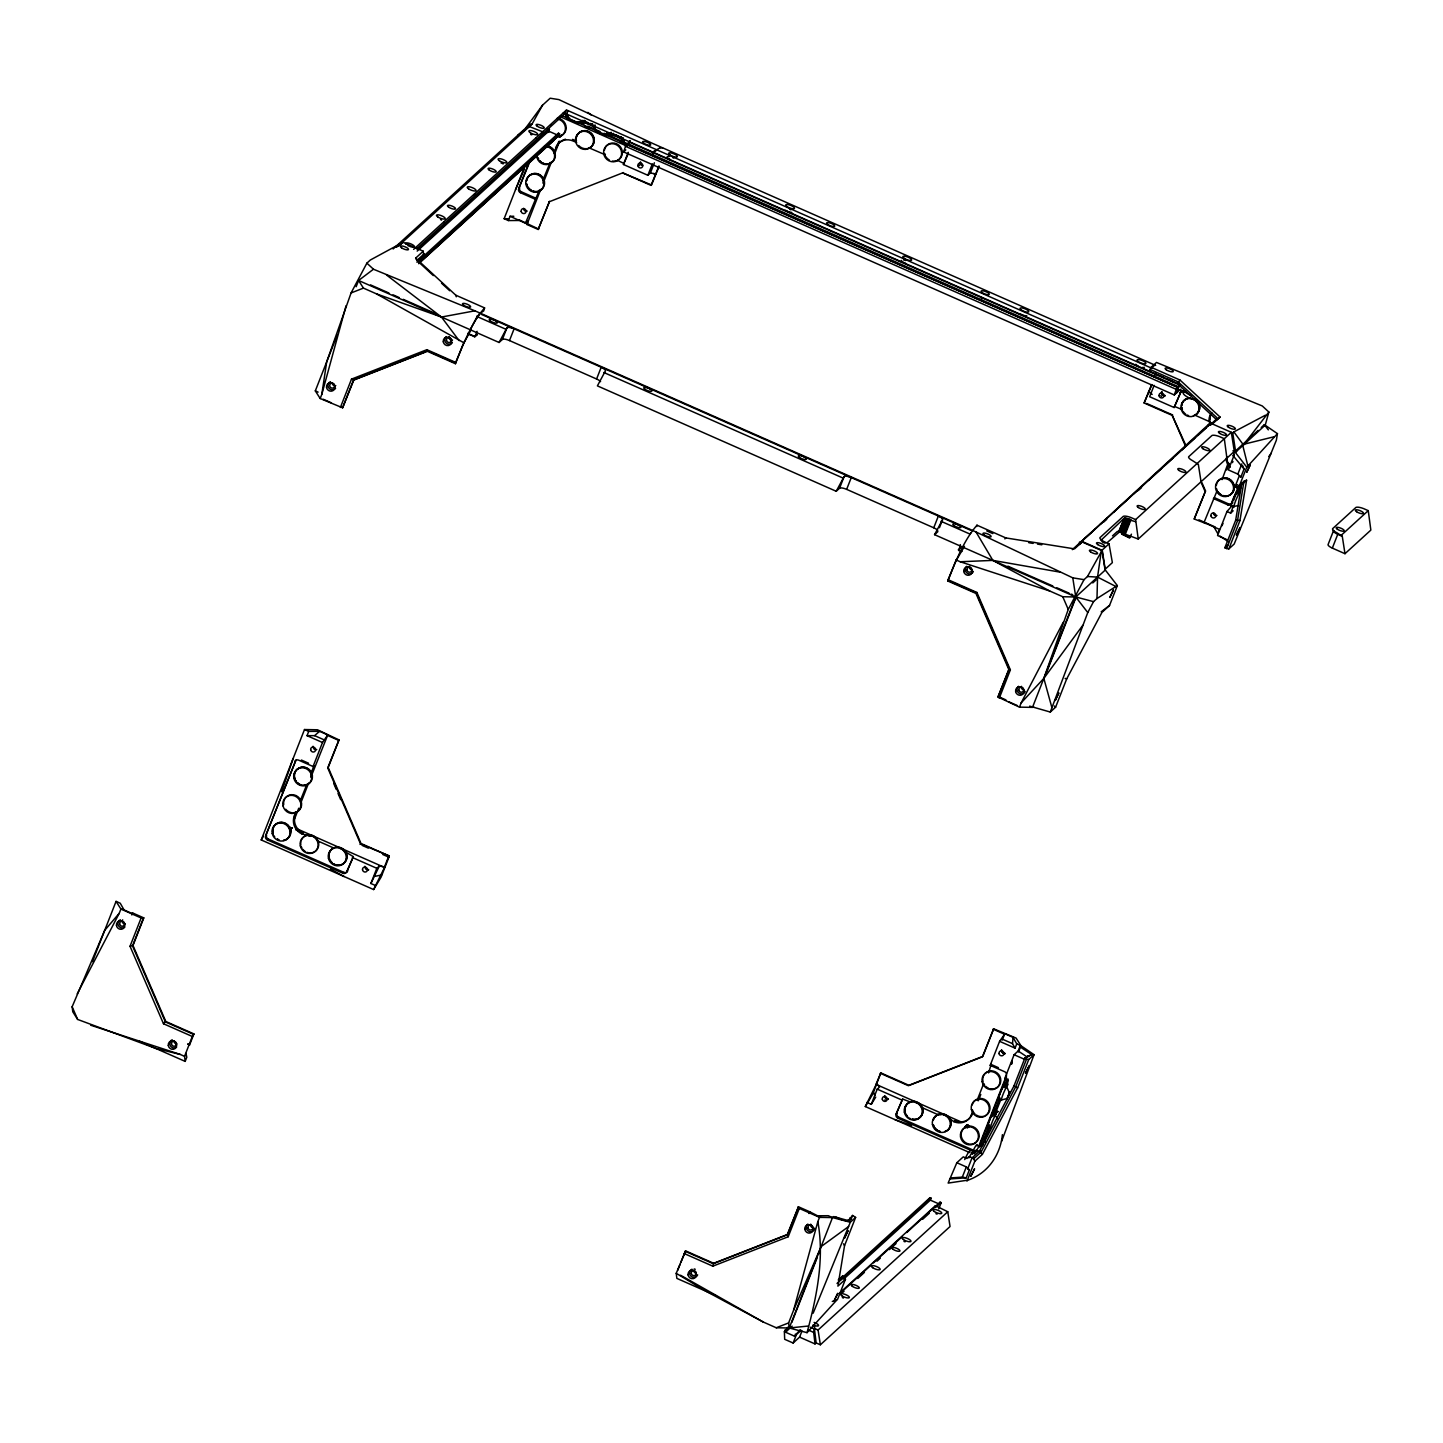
<?xml version="1.0" encoding="UTF-8"?>
<svg xmlns="http://www.w3.org/2000/svg" width="1443" height="1443" viewBox="0 0 1443 1443"><rect width="100%" height="100%" fill="white"/><g stroke="black" fill="none" stroke-linecap="round" stroke-linejoin="round"><path stroke-width="1.5" d="M1222.077 479.599L1228.426 462.355M300.631 801.478L299.982 798.917M310.804 771.32L311.327 774.729L311.147 773.701A6.981 6.602 47.6 0 1 311.111 777.308M1029.671 706.132L1050.288 712.048L1087.769 612.553L1093.541 601.641L1096.987 598.52L1097.546 577.092L1101.189 551.929L1102.344 550.883L1082.106 541.973L1079.003 544.642M1138.238 539.033L1135.623 519.588L1231.33 432.305L1234.306 451.425L1138.238 539.033L1119.371 532.016L1107.034 542.766M1342.279 536.309L1337.084 532.882A7.756 2.273 21.4 0 1 1332.574 528.697L1355.933 507.413A7.756 2.273 21.4 0 1 1363.671 508.639L1368.253 510.642L1370.85 530.104L1344.984 553.697L1332.34 548.106A6.205 1.804 21.4 0 1 1328.191 544.282L1333.603 530.483A6.205 1.804 21.4 0 0 1337.751 534.307L1342.279 536.309L1344.984 553.697M977.723 1100.504L978.679 1098.628M988.563 1072.907L991.161 1064.465L998.394 1067.658M989.988 1127.217L989.934 1127.759A9.307 1.263 -66.2 0 0 990.529 1128.065L989.988 1127.217L988.599 1130.717A13.943 1.912 -66.2 0 1 980.41 1146.175M1000.757 1100.161L1007.16 1098.52L1009.811 1091.954A6.981 0.956 -66.2 0 0 1006.961 1099.241L1007.16 1098.52M1001.352 1099.855L1001.316 1100.396A9.307 1.263 -66.2 0 1 1006.709 1086.597L1009.36 1092.892M788.455 1326.748L784.379 1331.709L784.685 1339.302L793.127 1343.018L799.584 1337.12L815.042 1343.938L813.654 1332.394L814.393 1328.39L818.073 1330.013L820.364 1344.786L816.143 1342.928L814.393 1328.39M1013.058 1037.373L1016.738 1043.866L1015.06 1048.141L1012.517 1043.65L1013.058 1037.373L1004.887 1033.765L1002.091 1040.15M554.256 153.355L554.238 151.335A9.307 8.802 47.6 0 0 546.32 145.959M1238.509 505.519L1233.314 506.565A9.307 1.263 -66.2 0 0 1233.368 507.016M809 1213.545L809.703 1211.759L798.466 1206.799L787.644 1234.396L713.708 1263.292L685.605 1250.883L676.226 1273.321L706.349 1291.413L763.185 1321.986L776.244 1327.758L789.231 1327.993L807.034 1332.665C816.648 1297.004 824.62 1258.639 817.838 1221.626L819.516 1217.351L832.503 1217.585L850.306 1222.257L855.627 1217.405L852.579 1215.439L848.917 1219.912M973.628 1158.007L968.794 1156.781L966.918 1158.476L963.275 1156.853L956.835 1162.733L948.123 1183.098L968.163 1180.103C987.932 1173.177 1000.396 1155.013 1002.398 1134.685M425.775 351.695L353.896 379.78L342.622 407.81L320.184 398.521L321.843 394.246L326.677 361.904L351.082 292.947L366.883 263.149L370.31 260.029L403.012 242.28L423.25 251.208L423.647 255.429L417.73 260.822M517.839 135.245L529.328 126.551L542.586 131.764L540.836 137.283M342.622 407.81L353.445 380.212L427.381 351.316L455.465 363.726L455.681 362.409C463.618 343.687 471.284 323.196 484.595 307.9L455.772 295.184L415.656 258.117L423.25 251.208M388.907 857.214L389.105 855.897L361.021 843.506L328.192 767.496L338.997 739.898L317.478 729.779L304.491 729.545L261.219 839.952L373.611 889.555L381.114 877.073L388.907 857.214L382.72 854.472M484.595 307.9L483.694 310.93L479.274 313.853L477.471 317.658M542.568 131.764L541.865 134.632M1033.585 706.367L1032.485 707.377L1019.498 707.142L997.979 697.023L1008.783 669.426L975.955 593.416L947.853 581.024L948.069 579.707C956.006 560.984 963.671 540.494 976.983 525.198L1005.807 537.914L1074.53 548.881L1082.106 541.973M855.627 1217.405L844.534 1245.724L837.896 1286.128L845.472 1279.22L842.64 1275.937L838.203 1279.977M1001.604 1141.359L1034.054 1054.689L1020.959 1045.724L1016.088 1038.076L993.65 1028.805L982.827 1056.402L908.892 1085.298L880.807 1072.889L872.799 1094.065L865.295 1106.547L969.606 1152.56M976.767 526.497L976.983 525.198M935.154 1207.502L935.443 1205.681L947.762 1211.741L950.053 1226.514L820.364 1344.786M1261.218 427.525L1264.339 424.675L1277.452 433.64L1276.352 440.259L1234.18 544.047L1228.859 548.899L1226.64 548.556L1224.873 547.781L1235.695 520.165L1241.485 484.938M1228.859 548.899L1239.952 520.58L1246.59 480.176L1243.974 481.313L1237.463 520.941L1226.64 548.556M684.018 1253.462L712.842 1266.178L713.708 1263.292M538.203 229.473L549.476 201.461L538.203 229.473L526.966 224.513L527.994 220.833L525.486 223.106L539.429 189.953M559.686 134.614L559.884 136.959L562.139 134.921M321.843 394.246L346.049 305.772M808.134 1326.045L789.231 1327.993L788.618 1322.924L793.632 1310.1L817.838 1221.626M1151.153 367.298L1179.977 380.032L1220.093 417.081L1216.792 419.931L1177.452 383.567L1149.35 371.176L1151.153 367.298L1156.474 362.446L1262.3 405.97L1268.866 412.049L1265.258 425.09L1235.713 452.056L1232.899 450.811M983.332 1143.523L983.152 1144.119A9.307 1.263 -66.2 0 0 982.449 1145.598M623.592 151.912L626.406 144.047L1177.091 387.067L1174.295 394.949L623.592 151.912L625.811 149.892M281.656 791.792L293.127 758.531M1101.189 551.929L1087.481 576.515L1084.036 579.653L1068.253 609.433L1043.83 678.39L1021.175 702.867L1019.498 707.142M1011.038 1064.032L1012.319 1061.2M1221.968 525.793L1222.979 523.448M139.484 1041.251L185.173 1061.399L184.542 1056.348L180.177 1054.418L155.664 1048.376L77.633 1019.443L72.781 1011.796L72.15 1006.745L104.69 930.374L119.228 913.311L120.905 909.036L116.053 901.388L92.424 961.687M320.184 398.521L315.314 390.891L337.319 334.758M356.132 286.742L358.586 280.483L373.466 269.228L474.909 310.822L976.009 531.962L1072.78 577.849L1084.036 579.653M132.576 912.932L131.872 914.718L132.576 912.932L143.813 917.892L132.99 945.508L130.032 946.283L163.492 1023.754L192.316 1036.471L193.921 1033.909L165.819 1021.5L132.99 945.508M340.404 407.449L351.497 379.13L426.857 349.693L455.681 362.409M130.032 946.283L141.125 917.964L143.813 917.892M143.344 918.325L132.54 945.923L165.368 1021.915L193.47 1034.324M519.246 220.49L508.369 220.563L504.148 218.705L525.324 164.664M534.902 199.08L520.436 192.695A3.102 2.94 47.6 0 1 518.704 188.708L529.22 161.887M342.983 849.62A6.981 6.602 47.6 0 1 344.697 851.424L353.337 856.637L346.807 871.734A3.102 2.94 47.6 0 1 342.911 873.249L267.352 839.898A3.102 2.94 47.7 0 1 265.62 835.894L295.671 760.768A3.102 2.94 47.6 0 1 296.212 759.902M518.704 188.708L530.988 158.946M265.62 835.894L295.671 760.768M508.369 220.563L510.046 216.288L513.816 216.27M322.492 742.496L307.034 735.677L308.712 731.403L319.588 731.33L327.759 734.938L322.492 742.496L313.077 766.522L298.611 760.136A3.102 2.94 47.6 0 0 294.715 761.651M184.542 1056.348L192.316 1036.471M546.699 132.882L548.322 128.734L549.458 129.239L548.701 131.169L417.171 251.1M189.592 1044.948L187.788 1044.137L189.592 1044.948L193.921 1033.909M185.173 1061.399L186.796 1057.25L185.985 1053.39M477.092 331.331L475.018 336.616L468.434 334.271M416.54 248.917L564.736 113.781L566.486 109.957L1152.001 368.344M418.65 263.708L553.517 140.729L559.559 133.694L558.441 133.207L557.683 135.137L548.701 131.169M1151.063 371.969L566.702 114.087L568.055 110.642M565.494 139.195A13.943 13.203 47.6 0 0 556.673 146.861L554.365 151.136M595.562 127.922A9.307 2.724 21.4 0 0 586.922 123.034A9.307 2.724 21.4 0 0 579.022 122.402L578.571 123.34L567.045 118.254L566.305 113.763L564.736 113.781M310.209 835.84L302.074 834.018A13.943 13.203 47.6 0 1 294.3 816.016L296.086 811.922M306.89 784.325L300.487 800.216L299.837 799.043M294.769 778.877A9.307 8.802 47.6 0 1 310.642 771.446L311.309 772.618L314.033 765.638L313.077 766.522M556.673 146.861L558.82 141.414M293.939 818.668L295.364 815.042A13.943 13.203 47.6 0 0 303.138 833.044L302.074 834.018M526.966 224.513L540.764 189.304M543.217 183.027L551.406 162.139M554.689 153.77L559.595 141.234M293.849 820.742L298.755 808.206M301.208 801.929L308.586 783.116M311.039 776.857L327.759 734.938M578.571 123.34L584.253 120.328A5.177 1.515 21.4 0 0 585.209 121.573M389.105 855.897L360.552 843.921L327.723 767.929L338.997 739.898M502.398 339.43L506.998 327.705A6.205 1.804 21.4 0 1 514.087 328.842L509.487 340.566A6.205 1.804 21.4 0 0 502.398 339.43L499.062 342.478L470.274 329.762L477.651 315.494M624.116 140.981A9.307 2.724 21.4 0 0 615.8 135.696A9.307 2.724 21.4 0 0 607.124 134.812C602.507 135.66 593.542 131.836 593.668 125M606.673 135.732L610.227 133.135A6.981 2.038 21.4 0 1 611.381 132.377M621.771 137.41L623.556 142.947A9.307 2.724 21.4 0 0 617.893 137.193A9.307 2.724 21.4 0 0 606.908 135.353M626.406 144.047L625.649 145.977L630.158 140.602L628.932 143.723M627.434 145.761L629.058 141.612M654.382 162.788L650.378 173.016L647.871 175.288L623.43 164.502L628.21 152.327M346.807 871.734L353.337 856.637M623.43 164.502L628.372 153.481M652.452 155.086L653.913 151.371L659.848 147.907M647.871 175.288L652.344 163.907M375.234 885.407L370.887 883.495L376.821 868.307L379.329 866.034L384.794 866.936L373.611 889.555M370.887 883.495L379.329 866.034M658.874 166.919L651.514 184.975L622.943 172.998L651.046 185.389L658.982 165.909M297.222 828.931L384.325 867.369L388.654 856.33M600.577 381.637A6.205 1.804 21.4 0 0 596.59 379.004L601.19 367.28A6.205 1.804 21.4 0 1 605.32 371.104L597.402 385.876L836.219 491.269L839.555 488.239L844.155 476.497A6.205 1.804 21.4 0 1 851.244 477.633L846.644 489.357A6.205 1.804 21.4 0 0 839.555 488.239M937.734 530.429A6.205 1.804 21.4 0 0 933.747 527.795L938.347 516.071A6.205 1.804 21.4 0 1 942.477 519.895L939.429 527.723M960.335 544.606L958.892 550.703M677.669 1270.381L680.032 1264.357M685.605 1250.883L680.825 1262.354M947.853 581.024L955.338 561.958L964.465 546.356M798.466 1206.799L787.175 1234.829L713.239 1263.707L685.154 1251.315M948.322 580.591L976.424 593.001L1009.252 668.993L997.979 697.023M712.842 1266.178L788.203 1236.741L799.296 1208.422L797.997 1207.214M999.259 698.214L1010.371 669.895L976.893 592.442L948.069 579.707M1235.713 452.056L1232.737 432.936L1211.092 423.376L1208.675 424.332L1078.661 543.993L1080.176 543.524M865.295 1106.547L876.478 1083.927L879.725 1086.868L877.218 1089.14L871.283 1104.328L866.918 1102.398M961.074 1121.896L876.009 1084.36L880.807 1072.889M1155.572 372.763L1155.158 373.791L1163.365 377.399M1185.533 446.212L1172.221 415.386L1144.119 402.994L1151.261 385.515M1154.256 376.551L1155.717 372.817M1151.947 384.523L1144.119 402.994M1154.129 385.353L1149.656 396.735L1174.115 407.521L1180.645 392.442A3.102 2.94 47.7 0 1 1180.879 391.973M801.208 1330.32L794.48 1336.164L785.497 1332.196L789.574 1327.235M789.231 1327.993L832.503 1217.585L833.621 1216.557L849.224 1220.868L851.37 1218.902L849.62 1218.126M1032.485 707.377L1075.756 596.969L1105.302 570.003L1102.344 550.883M791.864 1322.311L816.918 1258.368M818.542 1254.256L820.147 1250.125M1046.896 671.626L1074.368 601.497M794.48 1336.164L800.234 1329.688M793.127 1343.018L796.374 1334.739L795.237 1334.234M799.584 1337.12L802.019 1330.915M1118.487 532.323L1124.115 518.38L1135.533 521.663M1118.704 532.178L1124.422 518.271M1119.371 532.016L1124.782 518.199M1177.452 383.567L1179.977 380.032M1119.822 531.98L1125.233 518.181M1120.327 531.998L1125.738 518.199M851.027 1219.371L852.579 1215.439M813.149 1313.202L850.306 1222.257M1120.886 532.052L1126.298 518.253M1121.482 532.16L1126.893 518.344M1176.334 388.997L1179.743 384.632L1176.514 392.929L1174.295 394.949M1122.131 532.287L1127.542 518.488M1122.798 532.467L1128.21 518.65M1123.502 532.665L1128.913 518.867M973.412 1151.496L897.835 1118.145A3.102 2.94 47.7 0 1 896.103 1114.14L902.633 1099.043L910.497 1102.073M1050.288 712.048L1055.609 707.196L1066.702 678.877L1101.965 612.373L1109.541 605.465L1117.333 585.587L1105.302 570.003M1124.205 532.9L1129.616 519.101M896.103 1114.14L902.633 1099.043M1124.891 533.17L1130.302 519.372M1174.115 407.521L1180.645 392.442M1125.594 533.459L1130.987 519.66M1181.059 389.285A3.102 0.902 21.4 0 0 1180.32 389.448L1176.514 392.929L1177.921 389.339L1185.01 392.46L1185.93 391.414M1130.067 537.698L1121.644 533.964L1129.292 537.896L1131.456 534.181M841.197 1279.616L842.64 1275.937M845.472 1279.22L837.68 1299.079L807.034 1332.665M1207.989 426.064L1208.675 424.332M880.338 1073.303L908.441 1085.713L982.376 1056.835L993.65 1028.805M1205.933 523.538L1194.227 518.993L1205.518 490.981L1201.965 482.756M1205.518 490.981L1194.227 518.993M843.758 1279.057L930.338 1200.125L931.096 1198.177L929.977 1197.69L929.22 1199.62L844.299 1277.055M1006.565 1074.187A3.102 2.94 47.6 0 0 1004.671 1071.734L990.187 1065.349L999.602 1041.323L1004.887 1033.765M949.169 1118.289L953.913 1121.68A13.943 13.203 47.6 0 0 971.41 1114.844L972.816 1111.417M1217.116 490.674L1204.003 522.546L1219.461 529.365L1217.784 533.639L1214.104 527.146M978.336 1100.756L980.789 1094.479M1226.64 469.931L1229.093 463.654M938.78 1208.855L941.215 1202.65L940.078 1202.145L939.321 1204.093L930.338 1200.125M1246.59 480.176L1239.014 487.103L1234.811 487.265L1239.14 476.226L1240.908 477.002L1244.046 468.975L1233.152 455.772L1234.775 451.641L1246.788 467.225L1233.549 500.45M950.901 1177.903L962.319 1177.145L966.323 1166.918L956.835 1162.733M1240.908 477.002L1237.841 474.098L1241.846 463.87M949.747 1178.949L966.251 1177.831L969.389 1169.822L967.64 1169.046L971.969 1158.007L979.346 1151.261L1013.942 1086.02L1024.764 1058.404L1031.619 1054.526L1019.84 1046.734L1018.163 1051.009L1014.104 1054.725L1004.689 1078.733L1008.35 1080.356L1006.168 1087.571M1232.196 505.591L1226.983 511.507L1217.567 535.533L1227.055 539.718M978.913 1145.85L1006.384 1075.738A3.102 2.94 47.6 0 0 1006.547 1075.233M979.057 1147.041L1006.547 1076.911M1213.419 498.52L1227.885 504.906A3.102 2.94 47.6 0 0 1231.781 503.391L1238.238 486.886M967.008 1181.15L974.801 1161.272L982.376 1154.364L1017.64 1087.86L1028.733 1059.541L1034.054 1054.689M983.91 1139.23L989.573 1124.782M992.802 1116.539L1000.071 1097.979M1004.112 1087.661L1007.34 1079.418M1236.651 494.3L1239.88 486.038M984.234 1139.429L989.14 1126.911M994.858 1112.282L998.953 1101.857M1005.5 1085.154L1007.954 1078.877M1018.524 1051.929L1020.959 1045.724L1016.738 1043.866M1238.148 491.486L1239.79 487.319M997.708 1118.758L994.786 1114.934L1000.793 1099.602M1226.983 511.507L1230.645 513.131L1233.368 506.15M1238.761 494.083L1241.196 486.165M1027.723 1055.717L1027.019 1057.503L1023.592 1058.909L1014.104 1054.725M1028.733 1059.541L1026.514 1059.18L1015.71 1086.795L981.114 1152.037L973.718 1158.783L971.969 1158.007M1332.34 548.106L1337.751 534.307M526.479 180.808A9.307 8.802 47.6 0 1 543.416 178.878L550.216 162.392M978.534 1098.772L977.596 1099.061L983.603 1083.801M1232.448 462.626L1232.989 461.417M515.512 189.718L524.386 169.228M793.632 1310.1L821.157 1246.554L848.628 1226.532M1074.566 601.01L1075.684 598.773M1012.21 1062.95L1011.651 1064.122M499.062 342.478L506.998 327.705M836.219 491.269L844.155 476.497M1093.541 601.641L1075.756 596.969L934.559 534.668L942.477 519.895M969.353 1157.015L968.938 1157.827A9.307 1.263 -66.2 0 1 972.654 1154.021M980.951 1151.261L975.757 1150.865A9.307 1.263 -66.2 0 0 974.368 1153.841M77.182 993.902L119.228 913.311M1021.175 702.867L1063.22 622.276M1005.609 1087.319L1006.15 1086.345A9.307 1.263 -66.2 0 1 1007.809 1083.946M994.786 1114.934L995.345 1113.96A9.307 1.263 -66.2 0 1 997.78 1111.958M995.363 1115.168L995.904 1114.194M984.938 1142.044L984.523 1141.557A9.307 1.263 -66.2 0 1 985.154 1140.529M399.639 244.823L531.98 124.134L542.568 105.159L550.18 98.214L558.892 99.603L652.507 143.362L1155.663 365.422M261.219 839.952L263.366 836.381M871.283 1104.328L875.721 1097.095M1082.737 625.378L1043.83 678.39L1051.947 707.773M1268.74 456.637L1271.319 453.102M542.568 105.159L525.595 128.174L531.98 124.134M1268.866 412.049L1243.469 444.967L1233.873 431.89L1232.737 432.936M1246.788 467.225L1277.452 433.64M283.531 840.439A9.307 8.802 47.6 0 0 290.368 829.671L290.512 829.509A9.307 8.802 47.6 0 0 279.112 822.546A9.307 8.802 47.6 0 0 273.286 833.946M1210.424 422.059L1194.894 415.169M360.083 844.48L360.552 843.921M1004.869 538.906L1005.807 537.914M976.893 592.442L976.424 593.001M968.037 1126.298C969.642 1128.137 967.964 1127.308 967.171 1124.584L965.078 1127.434L969.462 1126.063M163.492 1023.754L165.819 1021.5M290.061 829.292C294.931 826.334 287.337 831.168 290.35 827.2M972.095 1153.787L976.19 1150.035M562.048 134.957L559.884 136.959M520.436 192.695L521.392 191.829L535.876 198.214M273.142 834.09A9.307 8.802 47.6 0 1 289.015 826.659L289.322 826.821M318.47 842.063L316.594 839.05A6.981 6.602 47.6 0 0 313.816 836.597M346.248 853.516L346.573 854.436A9.307 8.802 47.6 0 1 341.269 864.826M342.911 873.249L343.885 872.384A3.102 2.94 47.6 0 0 347.763 870.851M1227.885 504.906L1228.841 504.04A3.102 2.94 47.6 0 0 1232.737 502.525L1231.781 503.391M912.084 1119.263A9.307 8.802 47.6 0 0 922.654 1109.054L920.183 1104.995M953.913 1121.68L954.977 1120.706A13.943 13.203 47.6 0 0 972.492 1113.852L971.41 1114.844M965.746 1127.596L967.459 1126.027M966.918 1127.795L968.181 1126.658M967.55 1127.777L968.65 1126.767M393.127 248.972L530.266 123.918M413.618 249.368L566.089 110.335M417.929 249.17L549.458 129.239M433.333 275.595L416.937 260.443L424.332 253.697M416.937 262.247L558.441 133.207M419.715 261.237L559.559 133.694M418.957 263.167L558.802 135.624M605.393 154.852L589.339 147.962M353.896 379.78L351.497 379.13M624.386 163.636L617.442 160.353M662.571 147.817L659.794 147.889M474.224 336.814L477.236 334.596L475.018 336.616L467.712 333.387M455.465 363.726L462.95 344.661L470.977 330.068L358.586 280.483L363.438 288.113L376.515 293.885L441.468 317.045L474.909 310.822M267.352 839.898L268.308 839.032L343.885 872.384M294.3 816.016L295.364 815.042M289.556 828.571L291.522 827.957M289.809 828.967L291.071 827.831M292.424 827.759L290.277 829.491M934.559 534.668L937.896 531.619M1152.975 366.756L1155.121 364.79M970.742 533.098L969.768 533.982L940.98 521.284M960.497 547.853L958.278 549.873L961.922 551.497M1177.091 387.067L626.1 144.318M1172.221 415.386L1185.1 443.722M1175.071 406.655L1182.304 409.65M1072.293 549.657L1095.255 528.878M1100.215 524.332L1106.853 518.29M1113.491 512.247L1128.408 498.629M1133.386 494.101L1140.006 488.059M1148.303 480.483L1161.561 468.398M1164.88 465.368L1173.177 457.81M1181.456 450.252L1194.732 438.149M1198.051 435.137L1206.33 427.579M1079.346 542.261L1081.781 541.323L1211.092 423.376M1103.372 522.348L1106.691 519.336M1138.202 490.602L1141.521 487.572M1212.354 423.989L1220.093 417.081M1123.899 518.524L1100.937 540.331M1112.499 535.876L1117.495 531.331M1102.001 550.252L1109.018 543.849L1112.373 562.626L1104.977 569.372L1102.001 550.252L1081.781 541.323M1236.326 450.216L1258.116 430.357M1092.766 582.954L1096.067 579.942M1233.152 455.772L1234.306 454.743L1228.354 469.913L1237.841 474.098M1009.252 668.993L1010.371 669.895M1096.987 598.52L1117.333 585.587M1234.811 487.265L1237.769 484.577M1236.579 488.041L1243.974 481.313M1101.189 611.814L1109.541 605.465M1230.645 513.131L1233.17 510.804M1224.873 547.781L1227.831 545.075M1341.647 534.902L1368.253 510.642M909.739 1102.181L908.603 1102.777A9.307 8.802 47.6 0 0 905.194 1112.679M897.835 1118.145L898.791 1117.261L974.368 1150.612A3.102 2.94 47.6 0 0 974.873 1150.793M809.703 1211.759L820.814 1217.441M787.644 1234.396L788.203 1236.741M990.187 1065.349L991.161 1064.465M941.016 1114.645L937.824 1114.591L922.239 1107.701M1019.84 1046.734L1020.959 1045.724M1023.592 1058.909L1031.619 1054.526M840.06 1279.67L929.977 1197.69M837.012 1283.458L844.389 1276.712M784.379 1331.709L787.698 1328.678M842.856 1278.66L931.096 1198.177M785.497 1332.196L792.153 1326.135M838.978 1293.649L935.443 1205.681M840.187 1293.253L870.165 1265.926M873.484 1262.878L901.803 1237.066M906.781 1232.52L940.078 1202.145M840.764 1294.263L844.047 1291.251M857.755 1278.48L864.411 1272.401M877.037 1261.182L880.338 1258.17M889.375 1249.638L896.049 1243.559M922.672 1219.263L929.346 1213.202M936.002 1207.124L941.215 1202.65M818.073 1330.013L947.762 1211.741M815.042 1343.938L816.143 1342.928M290.368 829.671L289.177 826.947M307.034 735.677L314.574 735.641L319.588 731.33M398.575 245.977L401.875 243.326M332.106 862.95A9.307 8.802 47.6 0 1 333.658 847.979L333.856 847.835M396.356 247.312L403.012 242.28M543.416 178.878L543.47 180.97L543.199 179.762A6.981 6.602 47.6 0 1 543.326 183.387M1233.873 431.89L1265.439 415.187M589.195 148.088L590.476 147.366M617.297 160.498L618.56 159.776M937.968 1114.447L936.705 1115.168A9.307 8.802 47.6 0 0 933.134 1120.255M964.79 1127.578L968.217 1124.746L966.07 1125.594M845.49 1221.319L851.37 1218.902M654.058 151.425L657.449 150.09M549.007 201.876L623.412 172.565M351.082 292.947L363.438 288.113M1212.499 424.008L1210.064 424.945L1217.459 418.217L1178.119 381.854L1150.017 369.444M964.988 1126.568L967.73 1126.37M776.244 1327.758L788.618 1322.924M567.261 117.695L567.568 117.586A9.307 2.724 21.4 0 0 567.947 117.226M594.408 126.154L594.787 126.028A6.981 2.038 21.4 0 0 595.039 124.964M622.528 138.564L622.889 138.42A6.981 2.038 21.4 0 0 623.268 137.788M623.484 142.514L623.773 142.388A9.307 2.724 21.4 0 0 624.17 142.027M567.045 118.254L567.352 118.146A9.307 2.724 21.4 0 0 563.131 113.095M832.286 1301.46L836.543 1300.125M532.882 191.197A9.307 8.802 47.6 0 0 537.698 191.522L538.744 191.107M988.419 1071.428L989.483 1071.031M1221.932 478.391L1223.393 477.922M305.303 785.1L306.637 784.758M306.493 784.902L305.158 785.245A9.307 8.802 47.6 0 1 303.553 785.353M294.498 812.716L295.815 812.373M294.354 812.842L295.671 812.499M1274.007 436.778L1242.531 444.57L1247.942 466.179M375.306 876.262L381.637 874.963M1239.952 520.58L1235.695 520.165M621.284 136.688L620.887 136.724A5.177 1.515 21.4 0 1 618.758 136.472M955.861 559.848L960.226 561.76L992.856 560.389L1059.721 572.077M817.405 1215.782L828.3 1215.709L832.503 1217.585M504.148 218.705L508.477 218.777M976.009 531.962L992.856 560.389L1049.692 590.981L1062.77 596.735L1075.756 596.969L1087.769 612.553M1087.481 576.515L1097.546 577.092L1116.179 586.634M1028.787 542.712L1033.134 543.416M1037.481 544.101L1041.828 544.805M650.378 173.016L655.844 173.936M962.319 1177.145L966.251 1177.831M1065.114 678.408L1066.702 678.877M960.226 561.76L1049.692 590.981M90.693 1025.215L180.177 1054.418M894.804 1119.552L911.561 1125.54M614.646 134.614L620.779 137.319M585.335 126.479L589.429 128.283M620.075 141.811L628.318 145.292M1135.623 519.588L1131.041 517.586A7.756 2.273 21.4 0 0 1123.303 516.341L1099.945 537.644A7.756 2.273 21.4 0 0 1101.64 540.133L1102.254 540.566A7.756 2.273 21.4 0 0 1104.472 541.81L1109.018 543.849M1167.459 379.22L1173.61 381.926M628.769 141.883L1179.454 384.902M565.602 116.324L569.66 118.11M577.723 121.663L583.802 124.351M587.842 126.136L599.981 131.493M604.004 133.261L626.262 143.091M628.012 143.813L1178.697 386.85M562.193 115.656L627.543 144.498M559.866 116.54L627.272 146.284M625.342 146.248L1176.045 389.267M653.553 173.557L655.375 174.35M1148.448 391.955L1150.269 392.749M576.695 142.586L573.124 140.999A13.943 13.203 47.6 0 0 555.609 147.835M1146.59 403.463L1172.672 414.971M1214.375 497.655L1228.841 504.04M519.155 219.823L538.654 229.058M1198.935 519.823L1215.114 526.966M510.046 216.288L527.416 224.098M986.796 530.934L992.82 533.585M481.421 314.376L970.237 530.086M476.677 316.378L505.483 329.094M603.823 372.492L842.64 477.886M509.487 340.566L596.59 379.004M846.644 489.357L933.747 527.795M370.544 284.902L388.925 293.019M393.019 294.823L399.134 297.529M403.228 299.332L435.912 313.744M1007.863 566.161L1052.795 585.984M1056.871 587.788L1069.137 593.199M376.515 293.885L463.474 342.55M429.852 351.785L453.932 362.409M315.314 390.891L318.127 392.117M1000.306 697.42L1005.933 699.909M323.214 399.242L331.385 402.85M1009.216 701.983L1017.369 705.591M327.308 735.353L338.546 740.313M993.181 1029.22L1004.418 1034.18M304.491 729.545L308.712 731.403M314.574 735.641L324.982 740.223M1002.109 1039.05L1012.517 1043.65M999.602 1041.323L1015.06 1048.141M1024.764 1058.404L1026.514 1059.18M301.371 760.046L308.604 763.239M1013.942 1086.02L1017.64 1087.86M362.139 845.4L368.308 848.123M295.743 829.779L303.138 833.044M954.977 1120.706L958.675 1122.329M318.127 841.107L333.658 847.979M352.381 857.521L376.821 868.307M877.218 1089.14L901.677 1099.927M979.346 1151.261L982.376 1154.364M836.002 1217.134L841.684 1219.642M116.053 901.388L120.256 903.246L123.954 909.757M122.457 909.234L134.037 914.357M120.905 909.036L141.125 917.964M799.296 1208.422L819.516 1217.351M810.299 1327.217L813.924 1328.823M808.441 1330.103L813.654 1332.394M716.468 1295.868L676.857 1278.39L676.226 1273.321M785.118 1329.779L786.255 1330.266M606.475 133.135L610.425 134.939M1105.122 543.235L1103.228 542.279M330.393 869.155L344.119 876.532M680.573 1275.251L763.185 1321.986M1219.966 536.093L1228.372 541.666M1018.163 1051.009L1026.316 1056.42M1102.686 541.937L1101.767 541.269M587.824 112.374L591.359 115.079M386.526 275L441.468 317.045L459.127 340.62M566.702 114.087L566.684 113.618A6.981 2.038 21.4 0 0 566.973 113.348M1148.917 391.522L1152.163 394.462M1054.31 706.006L1055.609 707.196M441.522 283.171L449.729 290.746M366.883 263.149L373.466 269.228M966.323 1166.918L969.389 1169.822M1264.339 424.675L1268.343 429.87M1228.083 462.932L1228.588 464.249M415.656 258.117L416.937 260.443M843.524 1243.812L844.534 1245.724M873.322 1091.954L874.909 1095.381M1242.585 465.584L1244.046 468.975M1200.612 481.132L1205.049 491.396M1062.77 596.735L1068.253 609.433M973.718 1158.783L974.801 1161.272M333.658 783.333L336.291 789.447M338.059 793.524L340.692 799.638M72.15 1006.745L77.633 1019.443M1182.16 409.776L1181.979 408.712A9.307 8.802 47.6 0 1 1181.564 407.233M318.29 840.962L318.614 841.918M455.772 295.184L456.277 296.807M426.857 349.693L427.381 351.316M950.486 1119.966L950.739 1121.445A9.307 8.802 47.6 0 1 944.967 1131.565M922.384 1107.575L922.798 1108.909M604.797 154.978L604.527 153.499A9.307 8.802 47.6 0 0 605.014 155.068M290.783 831.15L290.512 829.509A9.307 8.802 47.6 0 1 283.676 840.313M1226.911 458.171L1224.313 438.708L1219.732 436.706A7.756 2.273 21.4 0 0 1216.269 435.606L1215.457 435.443A7.756 2.273 21.4 0 0 1211.994 435.479L1188.635 456.764A7.756 2.273 21.4 0 0 1192.351 460.533L1198.339 464.375L1201.045 481.764M1072.78 577.849L1075.756 596.969M582.106 120.653L582.124 120.725A6.981 2.038 21.4 0 1 582.305 120.328M578.805 122.962A9.307 2.724 21.4 0 1 586.706 123.575A9.307 2.724 21.4 0 1 595.346 128.463M617.965 135.804A4.744 1.389 21.4 0 1 615.602 134.884M613.726 133.73A4.744 1.389 21.4 0 1 613.311 133.369M592.586 123.864A4.744 1.389 21.4 0 1 589.862 123.395M588.275 122.817A4.744 1.389 21.4 0 1 586.796 122.114M585.209 120.959A4.744 1.389 21.4 0 1 584.92 120.617M564.664 113.294A9.307 2.724 21.4 0 1 567.893 116.162M558.134 117.586A4.744 1.389 21.4 0 1 557.882 118.019M617.911 136.237A5.177 1.515 21.4 0 1 614.574 134.812M613.888 134.397A5.177 1.515 21.4 0 1 612.842 133.568M592.171 124.314A5.177 1.515 21.4 0 1 588.942 123.539M588.077 123.196A5.177 1.515 21.4 0 1 585.786 121.988M551.046 124.747A5.177 1.515 21.4 0 1 550.396 125.343M558.333 117.677A5.177 1.515 21.4 0 1 557.792 118.597M1191.539 395.689A9.307 2.724 21.4 0 1 1184.342 390.71M1196.481 400.18A9.307 2.724 21.4 0 1 1186.254 396.32A9.307 2.724 21.4 0 1 1183.801 392.135M1072.69 594.624A3.102 0.902 21.4 0 1 1071.175 594.101M982.268 298.503A4.347 1.263 21.4 0 1 981.294 298.034M1144.335 367.262A4.726 1.389 21.4 0 1 1142.297 367.424M1137.86 365.873A4.726 1.389 21.4 0 1 1135.785 364.249M1026.785 315.764A4.726 1.389 21.4 0 1 1020.724 314.177M905.825 263.474A4.726 1.389 21.4 0 1 901.37 260.425M903.571 259.92A4.726 1.389 21.4 0 1 905.789 260.498M791.828 212.446A4.726 1.389 21.4 0 1 785.551 210.245M789.808 209.271A4.726 1.389 21.4 0 1 790.872 209.794M670.418 159.632A4.726 1.389 21.4 0 1 667.73 157.99M667.279 157.485A4.726 1.389 21.4 0 1 667.261 156.71M668.398 156.457A4.726 1.389 21.4 0 1 669.318 156.547M672.672 157.576A4.726 1.389 21.4 0 1 673.755 158.099M530.663 134.488A4.726 1.389 21.4 0 1 531.8 134.83M536.255 137.879A4.726 1.389 21.4 0 1 536.111 138.203M500.992 162.933A4.726 1.389 21.4 0 1 503.21 163.907M474.639 194.065A4.726 1.389 21.4 0 1 474.062 194.607M440.53 219.57A4.726 1.389 21.4 0 1 441.594 220.094M443.668 221.717A4.726 1.389 21.4 0 1 443.686 222.493M406.204 244.426A4.726 1.389 21.4 0 1 408.495 243.109A4.726 1.389 21.4 0 1 414.394 246.32A4.726 1.389 21.4 0 1 410.046 246.519M408.892 246.068A4.726 1.389 21.4 0 1 407.828 245.544M521.392 191.829A3.102 2.94 47.6 0 1 519.678 187.824M642.676 165.602A2.561 2.417 47.6 0 1 640.62 162.121M527.2 211.075A2.561 2.417 47.6 0 1 523.719 208.351M641.937 165.079A4.347 4.113 47.6 0 1 640.241 162.211M526.154 211.255A4.347 4.113 47.6 0 1 523.827 208.892M639.664 165.62A4.347 4.113 47.6 0 1 639.087 164.646M572.492 139.394A13.943 13.203 47.6 0 1 574.188 140.025M576.713 136.291A9.307 8.802 47.6 0 1 589.52 131.926A9.307 8.802 47.6 0 1 592.424 145.599A9.307 8.802 47.6 0 1 578.643 145.49M576.424 141.089A9.307 8.802 47.6 0 1 576.334 137.843M576.28 141.234A9.307 8.802 47.6 0 1 582.052 131.115A9.307 8.802 47.6 0 1 593.127 136.057A9.307 8.802 47.6 0 1 590.331 147.511M526.623 180.664A9.307 8.802 47.6 0 1 540.963 175.523A9.307 8.802 47.6 0 1 539.357 190.927M537.842 191.396A9.307 8.802 47.6 0 1 533.026 191.053M531.529 190.386A9.307 8.802 47.6 0 1 527.958 186.977M526.713 183.91A9.307 8.802 47.6 0 0 527.2 185.48A9.307 8.802 47.6 0 1 526.569 184.037M531.385 190.512A9.307 8.802 47.6 0 1 527.795 187.103M604.419 150.252A9.307 8.802 47.6 0 1 618.758 145.112A9.307 8.802 47.6 0 1 617.171 160.498M615.638 160.967A9.307 8.802 47.6 0 1 612.427 161.039M609.325 159.975A9.307 8.802 47.6 0 1 605.753 156.547M557.287 118.218A9.307 8.802 47.6 0 1 566.179 128.301A9.307 8.802 47.6 0 1 556.24 136.237M546.464 145.833A9.307 8.802 47.6 0 1 555.357 155.898A9.307 8.802 47.6 0 1 545.418 163.853M543.831 163.456A9.307 8.802 47.6 0 1 542.315 162.77M540.945 161.85A9.307 8.802 47.6 0 1 539.736 160.696M538.005 157.864A9.307 8.802 47.6 0 0 538.744 159.361A9.307 8.802 47.6 0 1 537.842 158.008M548.484 163.907A9.307 8.802 47.6 0 1 539.592 160.822M558.152 119.156A9.307 8.802 47.6 0 1 565.367 129.78A9.307 8.802 47.6 0 1 555.501 136.923M548.827 132.431A9.307 8.802 47.6 0 1 547.6 129.365M544.119 146.537A9.307 8.802 47.6 0 1 554.581 154.942A9.307 8.802 47.6 0 1 546.302 164.628A9.307 8.802 47.6 0 1 536.58 155.339M1023.574 689.844A2.561 2.417 47.6 0 1 1021.518 686.345M971.734 569.841A2.561 2.417 47.6 0 1 969.678 566.341M1025.179 691.468A4.347 4.113 47.6 0 1 1018.776 693.019A4.347 4.113 47.6 0 1 1018.596 686.291M973.358 571.464A4.347 4.113 47.6 0 1 966.936 573.015A4.347 4.113 47.6 0 1 966.774 566.287M696.049 1273.249A2.561 2.417 47.6 0 1 693.83 1270.381M813.437 1227.668A2.561 2.417 47.6 0 1 810.732 1224.151M697.654 1274.872A4.347 4.113 47.6 0 1 690.818 1276.045A4.347 4.113 47.6 0 1 692.009 1269.191M694.173 1268.956A4.347 4.113 47.6 0 1 695.237 1269.281M813.112 1230.969A4.347 4.113 47.6 0 1 807.178 1230.013A4.347 4.113 47.6 0 1 807.809 1224.097M814.664 1228.209A4.347 4.113 47.6 0 1 813.87 1230.212M125.072 923.881A2.561 2.417 47.6 0 1 122.673 919.822M176.912 1043.884A2.561 2.417 47.6 0 1 174.062 1040.998M124.747 927.182A4.347 4.113 47.6 0 1 118.506 925.757A4.347 4.113 47.6 0 1 120.382 919.786M176.587 1047.185A4.347 4.113 47.6 0 1 170.346 1045.76A4.347 4.113 47.6 0 1 172.222 1039.79M452.525 340.007A2.561 2.417 47.6 0 1 449.206 336.652M335.786 385.624A2.561 2.417 47.6 0 1 332.305 382.882M334.451 384.758A2.561 2.417 47.6 0 1 332.143 388.131A2.561 2.417 47.6 0 1 329.96 384.415A2.561 2.417 47.6 0 1 334.127 384.181M452.344 342.712A4.347 4.113 47.6 0 1 446.031 342.929A4.347 4.113 47.6 0 1 446.284 336.598M335.588 388.311A4.347 4.113 47.6 0 1 328.914 388.113A4.347 4.113 47.6 0 1 330.483 381.673M1179.689 393.308A3.102 2.94 47.7 0 1 1183.567 391.793M1181.186 391.558A3.102 2.94 47.7 0 1 1184.036 390.746M1216.954 515.476A2.561 2.417 47.6 0 1 1213.473 512.734M1165.114 395.472A2.561 2.417 47.6 0 1 1162.102 391.558M1215.908 515.656A4.347 4.113 47.6 0 1 1213.563 513.293M1165.132 395.977A4.347 4.113 47.6 0 1 1161.417 392.225M1161.633 396.428A4.347 4.113 47.6 0 1 1160.821 395.616M1228.733 464.105A9.307 8.802 47.6 0 1 1227.921 462.662M1227.362 461.093A9.307 8.802 47.6 0 1 1227.127 457.864M1195.111 399.224A9.307 8.802 47.6 0 1 1193.397 415.71M1188.599 415.602A9.307 8.802 47.6 0 1 1187.066 414.989M1185.641 414.123A9.307 8.802 47.6 0 1 1183.35 411.724M1182.539 410.281A9.307 8.802 47.6 0 1 1181.709 407.106M1181.745 405.483A9.307 8.802 47.6 0 1 1190.439 397.835M1194.966 399.35A9.307 8.802 47.6 0 1 1194.75 415.313M1181.583 405.609A9.307 8.802 47.6 0 1 1190.295 397.961M1216.305 485.461A9.307 8.802 47.6 0 1 1226.622 477.994A9.307 8.802 47.6 0 1 1234.162 489.105A9.307 8.802 47.6 0 1 1223.159 495.58M1221.626 494.967A9.307 8.802 47.6 0 1 1217.91 491.702M1217.098 490.259A9.307 8.802 47.6 0 1 1216.557 488.69M1223.249 478.048A9.307 8.802 47.6 0 1 1229.31 495.292M1227.813 495.815A9.307 8.802 47.6 0 1 1223.015 495.707M1221.481 495.111A9.307 8.802 47.6 0 1 1217.766 491.847M1211.453 424.098A9.307 8.802 47.6 0 1 1210.641 422.655M1209.829 419.48A9.307 8.802 47.6 0 1 1209.847 417.857M1210.154 416.269A9.307 8.802 47.6 0 1 1211.597 413.456M1209.937 421.23A9.307 8.802 47.6 0 1 1211.453 413.6M1230.284 467.171A9.307 8.802 47.6 0 1 1226.694 456.944M1235.082 450.883A9.307 8.802 47.6 0 1 1236.705 451.064M1210.713 424.783A9.307 8.802 47.6 0 1 1211.94 412.987M268.308 839.032A3.102 2.94 47.7 0 1 266.576 835.028M316.72 749.512A2.561 2.417 47.6 0 1 313.257 746.789M368.56 869.516A2.561 2.417 47.6 0 1 365.097 866.792M315.692 749.711A4.347 4.113 47.6 0 1 313.041 746.265M368.596 870.021A4.347 4.113 47.6 0 1 364.881 866.269M283.694 804.743A9.307 8.802 47.6 0 1 291.504 794.678A9.307 8.802 47.6 0 1 301.605 803.535A9.307 8.802 47.6 0 1 292.893 812.824M291.27 812.625A9.307 8.802 47.6 0 1 285.714 809.234M339.556 848.286A6.981 6.602 47.6 0 1 341.919 848.971M329.491 858.729A9.307 8.802 47.6 0 1 334.794 847.456A9.307 8.802 47.6 0 1 346.392 853.264A9.307 8.802 47.6 0 1 341.432 864.682M336.652 865.006A9.307 8.802 47.6 0 0 339.881 865.079A9.307 8.802 47.6 0 1 336.508 865.151M335.083 864.537A9.307 8.802 47.6 0 1 333.604 863.798M332.269 862.824A9.307 8.802 47.6 0 1 330.176 860.226M334.938 864.682A9.307 8.802 47.6 0 1 333.459 863.942M294.913 778.751A9.307 8.802 47.6 0 1 301.262 767.225A9.307 8.802 47.6 0 1 312.373 775.396A9.307 8.802 47.6 0 1 303.697 785.208M302.092 785.028A9.307 8.802 47.6 0 1 300.505 784.559M299.026 783.82A9.307 8.802 47.6 0 1 297.691 782.827M295.599 780.248A9.307 8.802 47.6 0 0 296.536 781.637A9.307 8.802 47.6 0 1 295.454 780.392M301.948 785.172A9.307 8.802 47.6 0 1 297.547 782.972M289.213 827.633A6.981 6.602 47.6 0 1 289.628 828.805M278.878 839.772A9.307 8.802 47.6 0 1 277.399 839.032M278.733 839.898A9.307 8.802 47.6 0 1 277.254 839.159M274.765 836.976A9.307 8.802 47.6 0 1 273.827 835.587M309.055 836.056A6.981 6.602 47.6 0 1 312.662 836.146M301.316 840.115A9.307 8.802 47.6 0 1 312.897 835.551A9.307 8.802 47.6 0 1 318.236 847.384A9.307 8.802 47.6 0 1 306.836 852.308M305.339 851.568A9.307 8.802 47.6 0 1 302.85 849.368M301.912 847.997A9.307 8.802 47.6 0 1 301.244 846.482M300.829 844.895A9.307 8.802 47.6 0 1 300.865 841.648M898.791 1117.261A3.102 2.94 47.7 0 1 897.059 1113.256M888.347 1098.917A2.561 2.417 47.6 0 1 884.866 1096.175M1005.086 1053.3A2.561 2.417 47.6 0 1 1001.767 1049.945M888.383 1099.404A4.347 4.113 47.6 0 1 884.649 1095.652M1005.122 1053.805A4.347 4.113 47.6 0 1 1001.388 1050.053M885.822 1100.45A4.347 4.113 47.6 0 1 884.866 1099.855M933.278 1120.111A9.307 8.802 47.6 0 1 948.087 1116.323A9.307 8.802 47.6 0 1 945.129 1131.42M940.331 1131.528A9.307 8.802 47.6 0 1 934.92 1127.903M934.054 1126.478A9.307 8.802 47.6 0 1 933.441 1124.945M940.187 1131.673A9.307 8.802 47.6 0 1 933.278 1125.071M983.134 1082.124A9.307 8.802 47.6 0 1 990.547 1070.868A9.307 8.802 47.6 0 1 1000.793 1080.663A9.307 8.802 47.6 0 1 990.042 1088.725M988.473 1088.184A9.307 8.802 47.6 0 1 985.731 1086.326M984.631 1085.082A9.307 8.802 47.6 0 1 983.765 1083.657M915.836 1102.524A6.981 6.602 47.6 0 1 920.85 1105.897M905.338 1112.535A9.307 8.802 47.6 0 1 912.734 1101.28A9.307 8.802 47.6 0 1 922.997 1111.092A9.307 8.802 47.6 0 1 912.229 1119.137M906.835 1115.493A9.307 8.802 47.6 0 1 905.951 1114.086M910.533 1118.722A9.307 8.802 47.6 0 1 909.072 1117.928M907.791 1116.882A9.307 8.802 47.6 0 1 905.807 1114.212M972.203 1104.905A9.307 8.802 47.6 0 1 986.381 1100.558A9.307 8.802 47.6 0 1 985.497 1115.619M984.036 1116.233A9.307 8.802 47.6 0 1 976.244 1114.988M974.945 1113.942A9.307 8.802 47.6 0 1 972.348 1109.739M943.938 1114.934A6.981 6.602 47.6 0 1 948.195 1117.297M990.583 1128.39A9.307 1.263 -66.2 0 1 992.189 1122.023A9.307 1.263 -66.2 0 1 996.518 1113.166M997.564 1111.795A9.307 1.263 -66.2 0 1 997.943 1111.489M1007.34 1085.569A9.307 1.263 -66.2 0 1 1007.899 1084.757M975.612 1152.578A9.307 1.263 -66.2 0 1 980.14 1146.554M999.53 1099.043A9.307 1.263 -66.2 0 1 1001.478 1090.15A9.307 1.263 -66.2 0 1 1006.24 1084.126M989.231 1125.955A9.307 1.263 -66.2 0 1 988.202 1124.169A9.307 1.263 -66.2 0 1 993.091 1112.968A9.307 1.263 -66.2 0 1 995.436 1111.723M979.508 1146.121A9.307 1.263 -66.2 0 1 983.459 1138.725A9.307 1.263 -66.2 0 1 984.613 1139.339M972.131 1152.849A9.307 1.263 -66.2 0 1 976.063 1145.471A9.307 1.263 -66.2 0 1 977.218 1146.067M964.736 1159.577A9.307 1.263 -66.2 0 1 969.949 1152.037M1233.927 507.269A9.307 1.263 -66.2 0 1 1235.731 500.613A9.307 1.263 -66.2 0 1 1240.06 491.901M1238.22 493.795A9.307 1.263 -66.2 0 1 1240.042 490.891M1231.979 505.735A9.307 1.263 -66.2 0 1 1233.873 497.077A9.307 1.263 -66.2 0 1 1238.906 490.097M814.123 1322.419A4.726 1.389 21.4 0 1 818.542 1325.648A4.726 1.389 21.4 0 1 813.022 1324.945M812.698 1326.081A4.726 1.389 21.4 0 1 814.916 1327.055M842.351 1297.636A4.726 1.389 21.4 0 1 843.506 1297.997M903.967 1241.449A4.726 1.389 21.4 0 1 905.122 1241.81M935.912 1213.707A4.726 1.389 21.4 0 1 937.066 1214.158M834.162 1300.81L837.698 1293.433L834.162 1300.81M844.444 1238.22L847.979 1230.843L844.444 1238.22M970.886 1176.135L974.512 1168.92L970.886 1176.135M1025.504 1073.123L1029.13 1065.908L1025.504 1073.123M1055.23 700.432L1058.765 693.055L1055.23 700.432M1109.847 597.402L1113.383 590.025L1109.847 597.402M1236.435 534.884L1240.06 527.669L1236.435 534.884M1246.716 472.294L1250.251 464.917L1246.716 472.294M643.776 143.272A4.347 1.263 21.4 0 0 650.577 145.058A4.347 1.263 21.4 0 0 645.562 141.648A4.347 1.263 21.4 0 0 643.776 143.272M537.319 126.299A4.347 1.263 21.4 0 0 544.119 128.084A4.347 1.263 21.4 0 0 539.105 124.657A4.347 1.263 21.4 0 0 537.319 126.299M463.708 305.267A4.347 1.263 21.4 0 0 470.508 307.052A4.347 1.263 21.4 0 0 465.494 303.643A4.347 1.263 21.4 0 0 463.708 305.267M401.587 247.853A4.347 1.263 21.4 0 0 408.387 249.639A4.347 1.263 21.4 0 0 403.373 246.23A4.347 1.263 21.4 0 0 401.587 247.853M1166.323 369.823A4.347 1.263 21.4 0 0 1173.123 371.627A4.347 1.263 21.4 0 0 1168.109 368.199A4.347 1.263 21.4 0 0 1166.323 369.823M1228.444 427.254A4.347 1.263 21.4 0 0 1235.244 429.04A4.347 1.263 21.4 0 0 1230.23 425.613A4.347 1.263 21.4 0 0 1228.444 427.254M1090.655 551.947A4.347 1.263 21.4 0 0 1097.456 553.733A4.347 1.263 21.4 0 0 1092.441 550.306A4.347 1.263 21.4 0 0 1090.655 551.947M984.198 534.974A4.347 1.263 21.4 0 0 990.98 536.76A4.347 1.263 21.4 0 0 985.984 533.333A4.347 1.263 21.4 0 0 984.198 534.974M982.34 292.695A4.347 1.263 21.4 0 0 989.14 294.48A4.347 1.263 21.4 0 0 984.126 291.053A4.347 1.263 21.4 0 0 982.34 292.695M827.813 224.495A4.347 1.263 21.4 0 0 834.613 226.28A4.347 1.263 21.4 0 0 829.599 222.853A4.347 1.263 21.4 0 0 827.813 224.495M1138.365 361.652A4.726 1.389 21.4 0 0 1145.778 363.6A4.726 1.389 21.4 0 0 1140.331 359.866A4.726 1.389 21.4 0 0 1138.365 361.652M1021.247 309.956A4.726 1.389 21.4 0 0 1028.643 311.904A4.726 1.389 21.4 0 0 1023.195 308.189A4.726 1.389 21.4 0 0 1021.247 309.956M904.112 258.279A4.726 1.389 21.4 0 0 911.525 260.227A4.726 1.389 21.4 0 0 906.078 256.493A4.726 1.389 21.4 0 0 904.112 258.279M786.994 206.583A4.726 1.389 21.4 0 0 794.39 208.532A4.726 1.389 21.4 0 0 788.942 204.798A4.726 1.389 21.4 0 0 786.994 206.583M669.859 154.888A4.726 1.389 21.4 0 0 677.272 156.836A4.726 1.389 21.4 0 0 671.825 153.12A4.726 1.389 21.4 0 0 669.859 154.888M954.039 525.703A4.347 1.263 21.4 0 0 960.84 527.489A4.347 1.263 21.4 0 0 955.825 524.08A4.347 1.263 21.4 0 0 954.039 525.703M799.512 457.521A4.347 1.263 21.4 0 0 806.312 459.307A4.347 1.263 21.4 0 0 801.298 455.88A4.347 1.263 21.4 0 0 799.512 457.521M644.985 389.321A4.347 1.263 21.4 0 0 651.785 391.107A4.347 1.263 21.4 0 0 646.771 387.68A4.347 1.263 21.4 0 0 644.985 389.321M490.458 321.122A4.347 1.263 21.4 0 0 497.24 322.907A4.347 1.263 21.4 0 0 492.243 319.48A4.347 1.263 21.4 0 0 490.458 321.122M489.285 170.094A4.347 1.263 21.4 0 0 496.085 171.879A4.347 1.263 21.4 0 0 491.071 168.47A4.347 1.263 21.4 0 0 489.285 170.094M448.647 207.161A4.347 1.263 21.4 0 0 455.429 208.946A4.347 1.263 21.4 0 0 450.432 205.537A4.347 1.263 21.4 0 0 448.647 207.161M530.14 132.612A4.726 1.389 21.4 0 0 537.536 134.56A4.726 1.389 21.4 0 0 532.088 130.826A4.726 1.389 21.4 0 0 530.14 132.612M499.332 160.696A4.726 1.389 21.4 0 0 506.727 162.644A4.726 1.389 21.4 0 0 501.28 158.928A4.726 1.389 21.4 0 0 499.332 160.696M468.524 188.799A4.726 1.389 21.4 0 0 475.919 190.747A4.726 1.389 21.4 0 0 470.472 187.013A4.726 1.389 21.4 0 0 468.524 188.799M437.716 216.883A4.726 1.389 21.4 0 0 445.111 218.831A4.726 1.389 21.4 0 0 439.664 215.115A4.726 1.389 21.4 0 0 437.716 216.883M1138.347 507.503A4.347 1.263 21.4 0 0 1145.147 509.289A4.347 1.263 21.4 0 0 1140.15 505.862A4.347 1.263 21.4 0 0 1138.347 507.503M1179.003 470.436A4.347 1.263 21.4 0 0 1185.803 472.222A4.347 1.263 21.4 0 0 1180.789 468.795A4.347 1.263 21.4 0 0 1179.003 470.436M1097.708 544.57A4.347 1.263 21.4 0 0 1104.508 546.356A4.347 1.263 21.4 0 0 1099.494 542.929A4.347 1.263 21.4 0 0 1097.708 544.57M1219.642 433.369A4.347 1.263 21.4 0 0 1226.442 435.155A4.347 1.263 21.4 0 0 1221.427 431.728A4.347 1.263 21.4 0 0 1219.642 433.369M1356.564 511.706A4.347 1.263 21.4 0 0 1363.364 513.492A4.347 1.263 21.4 0 0 1358.35 510.064A4.347 1.263 21.4 0 0 1356.564 511.706M1337.354 529.22A4.347 1.263 21.4 0 0 1344.136 531.006A4.347 1.263 21.4 0 0 1339.14 527.597A4.347 1.263 21.4 0 0 1337.354 529.22M1202.867 448.665A4.347 1.263 21.4 0 0 1209.667 450.45A4.347 1.263 21.4 0 0 1204.652 447.041A4.347 1.263 21.4 0 0 1202.867 448.665M521.157 211.363A2.561 2.417 47.6 0 0 525.162 213.131A2.561 2.417 47.6 0 0 524.494 208.82A2.561 2.417 47.6 0 0 521.157 211.363M637.896 165.747A2.561 2.417 47.6 0 0 641.901 167.514A2.561 2.417 47.6 0 0 641.233 163.221A2.561 2.417 47.6 0 0 637.896 165.747M603.625 153.084A9.307 8.802 47.6 0 0 617.838 160.444A9.307 8.802 47.6 0 0 616.395 144.733A9.307 8.802 47.6 0 0 603.625 153.084M575.523 140.692A9.307 8.802 47.6 0 0 589.736 148.034A9.307 8.802 47.6 0 0 588.311 132.323A9.307 8.802 47.6 0 0 575.523 140.692M525.811 183.495A9.307 8.802 47.6 0 0 540.025 190.855A9.307 8.802 47.6 0 0 538.6 175.144A9.307 8.802 47.6 0 0 525.811 183.495M966.954 569.985A2.561 2.417 47.6 0 0 970.977 571.753A2.561 2.417 47.6 0 0 970.309 567.46A2.561 2.417 47.6 0 0 966.954 569.985M1018.794 689.988A2.561 2.417 47.6 0 0 1022.816 691.756A2.561 2.417 47.6 0 0 1022.149 687.463A2.561 2.417 47.6 0 0 1018.794 689.988M963.78 571.5A4.347 4.113 47.6 0 0 970.58 574.512A4.347 4.113 47.6 0 0 969.443 567.207A4.347 4.113 47.6 0 0 963.78 571.5M1015.619 691.504A4.347 4.113 47.6 0 0 1022.42 694.516A4.347 4.113 47.6 0 0 1021.283 687.211A4.347 4.113 47.6 0 0 1015.619 691.504M808.008 1227.795A2.561 2.417 47.6 0 0 812.03 1229.562A2.561 2.417 47.6 0 0 811.363 1225.251A2.561 2.417 47.6 0 0 808.008 1227.795M691.269 1273.393A2.561 2.417 47.6 0 0 695.292 1275.161A2.561 2.417 47.6 0 0 694.624 1270.868A2.561 2.417 47.6 0 0 691.269 1273.393M804.815 1229.31A4.347 4.113 47.6 0 0 811.633 1232.322A4.347 4.113 47.6 0 0 810.497 1225.017A4.347 4.113 47.6 0 0 804.815 1229.31M688.077 1274.927A4.347 4.113 47.6 0 0 694.895 1277.921A4.347 4.113 47.6 0 0 693.758 1270.634A4.347 4.113 47.6 0 0 688.077 1274.927M171.483 1044.01A2.561 2.417 47.6 0 0 175.505 1045.778A2.561 2.417 47.6 0 0 174.837 1041.485A2.561 2.417 47.6 0 0 171.483 1044.01M119.643 924.007A2.561 2.417 47.6 0 0 123.665 925.775A2.561 2.417 47.6 0 0 122.998 921.482A2.561 2.417 47.6 0 0 119.643 924.007M168.29 1045.526A4.347 4.113 47.6 0 0 175.108 1048.538A4.347 4.113 47.6 0 0 173.972 1041.233A4.347 4.113 47.6 0 0 168.29 1045.526M116.468 925.522A4.347 4.113 47.6 0 0 123.268 928.534A4.347 4.113 47.6 0 0 122.132 921.229A4.347 4.113 47.6 0 0 116.468 925.522M446.482 340.277A2.561 2.417 47.6 0 0 450.487 342.063A2.561 2.417 47.6 0 0 449.819 337.752A2.561 2.417 47.6 0 0 446.482 340.277M326.551 387.409A4.347 4.113 47.6 0 0 333.351 390.422A4.347 4.113 47.6 0 0 332.233 383.117A4.347 4.113 47.6 0 0 326.551 387.409M443.29 341.811A4.347 4.113 47.6 0 0 450.108 344.823A4.347 4.113 47.6 0 0 448.971 337.518A4.347 4.113 47.6 0 0 443.29 341.811M1159.072 395.743A2.561 2.417 47.6 0 0 1163.076 397.51A2.561 2.417 47.6 0 0 1162.409 393.217A2.561 2.417 47.6 0 0 1159.072 395.743M1210.911 515.746A2.561 2.417 47.6 0 0 1214.916 517.532A2.561 2.417 47.6 0 0 1214.248 513.221A2.561 2.417 47.6 0 0 1210.911 515.746M1215.601 488.293A9.307 8.802 47.6 0 0 1230.085 495.021A9.307 8.802 47.6 0 0 1227.957 479.347A9.307 8.802 47.6 0 0 1215.601 488.293M1181.041 408.315A9.307 8.802 47.6 0 0 1195.525 415.043A9.307 8.802 47.6 0 0 1193.397 399.368A9.307 8.802 47.6 0 0 1181.041 408.315M362.518 869.804A2.561 2.417 47.6 0 0 366.54 871.572A2.561 2.417 47.6 0 0 365.873 867.279A2.561 2.417 47.6 0 0 362.518 869.804M310.678 749.801A2.561 2.417 47.6 0 0 314.7 751.569A2.561 2.417 47.6 0 0 314.033 747.276A2.561 2.417 47.6 0 0 310.678 749.801M293.885 778.354A9.307 8.802 47.6 0 0 308.838 783.783A9.307 8.802 47.6 0 0 305.321 768.289A9.307 8.802 47.6 0 0 293.885 778.354M283.062 805.97A9.307 8.802 47.6 0 0 298.016 811.381A9.307 8.802 47.6 0 0 294.516 795.887A9.307 8.802 47.6 0 0 283.062 805.97M272.24 833.567A9.307 8.802 47.6 0 0 287.193 838.996A9.307 8.802 47.6 0 0 283.694 823.502A9.307 8.802 47.6 0 0 272.24 833.567M300.342 845.959A9.307 8.802 47.6 0 0 315.296 851.388A9.307 8.802 47.6 0 0 311.796 835.894A9.307 8.802 47.6 0 0 300.342 845.959M328.445 858.332A9.307 8.802 47.6 0 0 343.398 863.762A9.307 8.802 47.6 0 0 339.899 848.268A9.307 8.802 47.6 0 0 328.445 858.332M999.043 1053.588A2.561 2.417 47.6 0 0 1003.065 1055.356A2.561 2.417 47.6 0 0 1002.38 1051.045A2.561 2.417 47.6 0 0 999.043 1053.588M882.304 1099.187A2.561 2.417 47.6 0 0 886.309 1100.955A2.561 2.417 47.6 0 0 885.641 1096.662A2.561 2.417 47.6 0 0 882.304 1099.187M961.272 1136.272A9.307 8.802 47.6 0 0 976.009 1142.351A9.307 8.802 47.6 0 0 973.195 1126.767A9.307 8.802 47.6 0 0 961.272 1136.272M904.346 1112.156A9.307 8.802 47.6 0 0 919.083 1118.235A9.307 8.802 47.6 0 0 916.251 1102.632A9.307 8.802 47.6 0 0 904.346 1112.156M932.431 1124.548A9.307 8.802 47.6 0 0 947.167 1130.627A9.307 8.802 47.6 0 0 944.353 1115.042A9.307 8.802 47.6 0 0 932.431 1124.548M960.533 1136.958A9.307 8.802 47.6 0 0 975.27 1143.036A9.307 8.802 47.6 0 0 972.456 1127.434A9.307 8.802 47.6 0 0 960.533 1136.958M971.355 1109.342A9.307 8.802 47.6 0 0 986.092 1115.421A9.307 8.802 47.6 0 0 983.26 1099.837A9.307 8.802 47.6 0 0 971.355 1109.342M982.142 1081.727A9.307 8.802 47.6 0 0 996.879 1087.824A9.307 8.802 47.6 0 0 994.065 1072.221A9.307 8.802 47.6 0 0 982.142 1081.727M852.398 1286.38A4.347 1.263 21.4 0 0 859.18 1288.166A4.347 1.263 21.4 0 0 854.184 1284.739A4.347 1.263 21.4 0 0 852.398 1286.38M893.037 1249.313A4.347 1.263 21.4 0 0 899.837 1251.099A4.347 1.263 21.4 0 0 894.822 1247.672A4.347 1.263 21.4 0 0 893.037 1249.313M841.828 1295.76A4.726 1.389 21.4 0 0 849.242 1297.708A4.726 1.389 21.4 0 0 843.794 1293.974A4.726 1.389 21.4 0 0 841.828 1295.76M872.636 1267.657A4.726 1.389 21.4 0 0 880.05 1269.606A4.726 1.389 21.4 0 0 874.584 1265.89A4.726 1.389 21.4 0 0 872.636 1267.657M903.444 1239.573A4.726 1.389 21.4 0 0 910.858 1241.521A4.726 1.389 21.4 0 0 905.392 1237.787A4.726 1.389 21.4 0 0 903.444 1239.573M934.252 1211.471A4.726 1.389 21.4 0 0 941.666 1213.419A4.726 1.389 21.4 0 0 936.2 1209.703A4.726 1.389 21.4 0 0 934.252 1211.471"/></g></svg>
